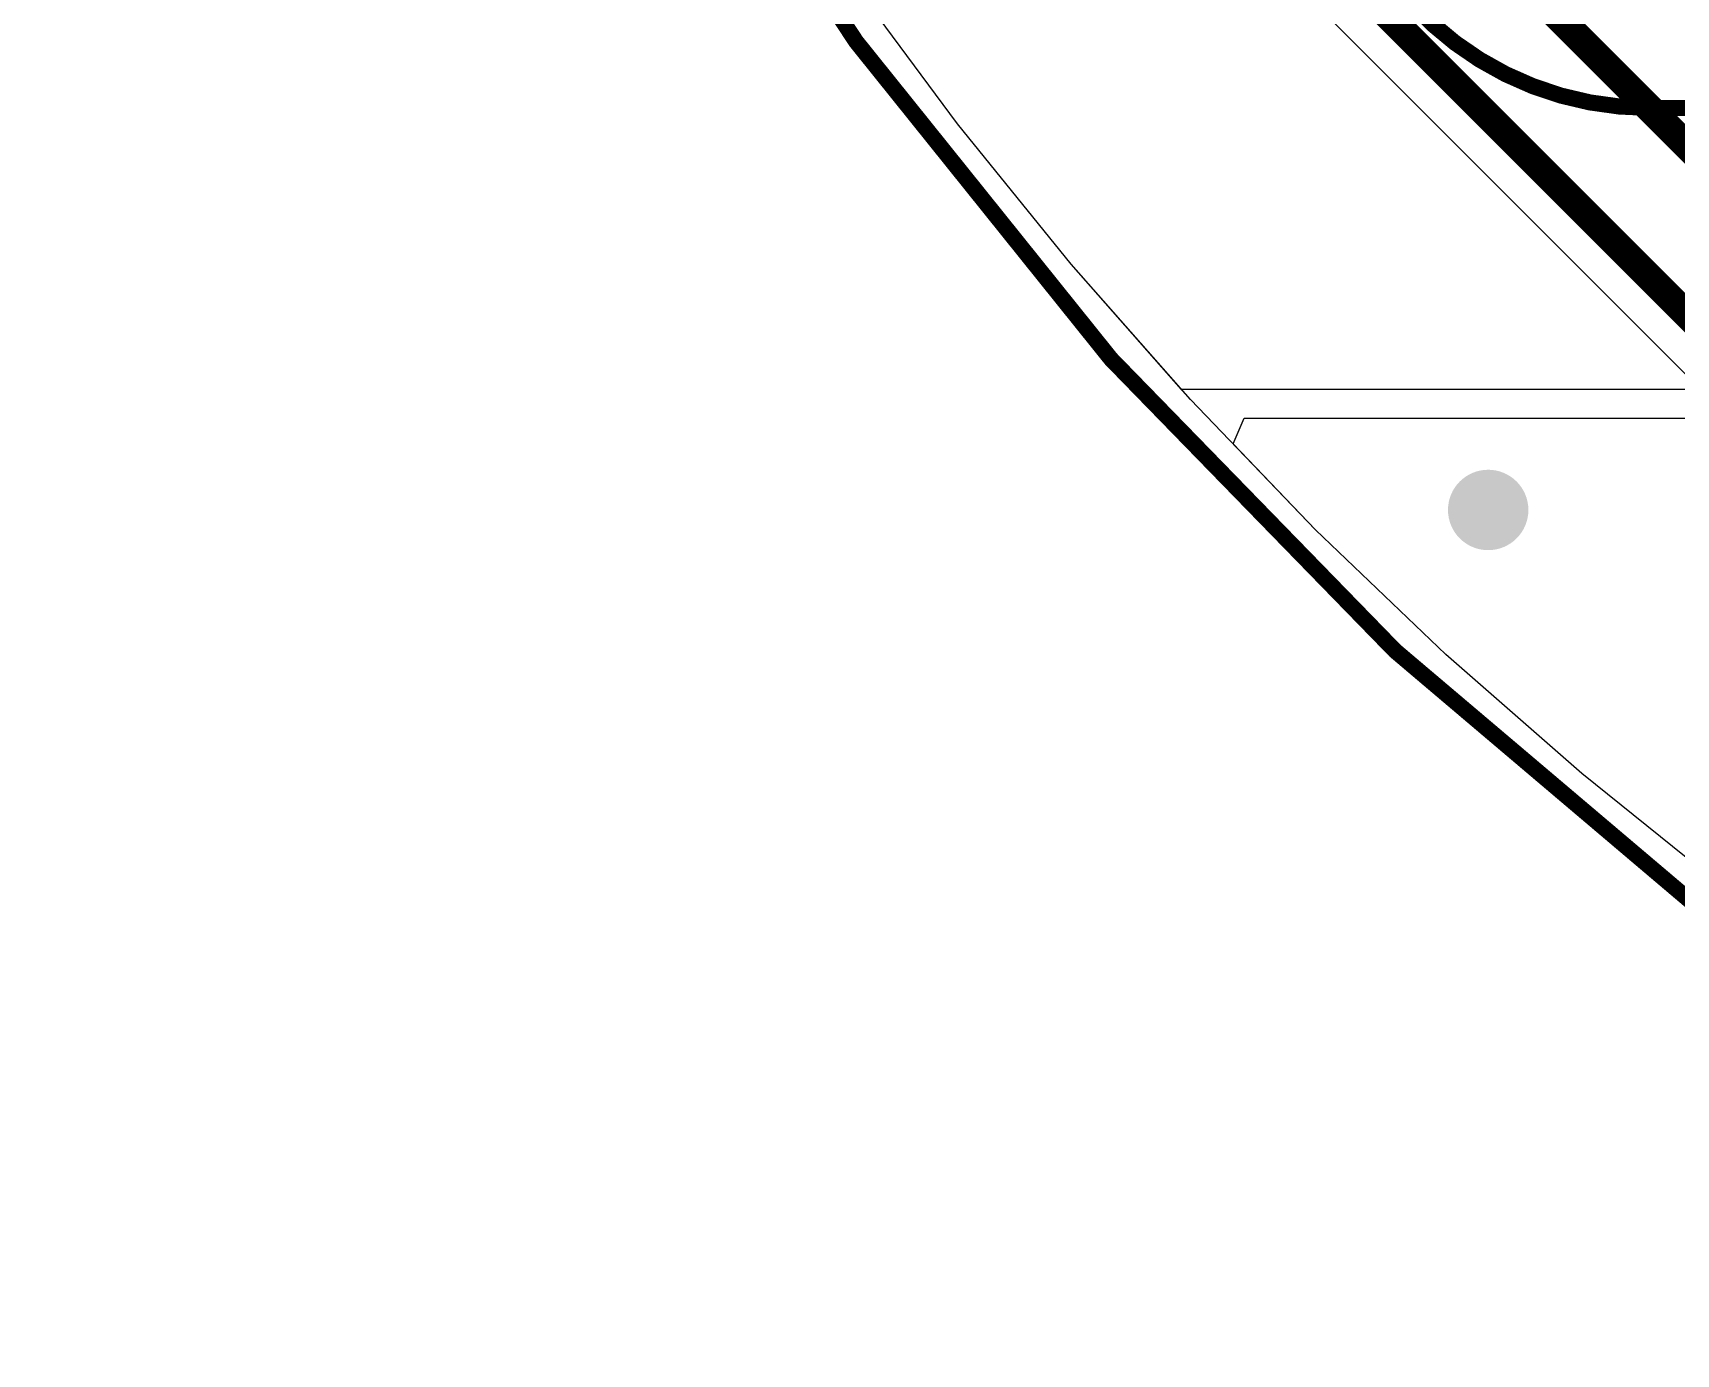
# Model space of a CAD drawing. Header units: inches. Extents: x 0 to 106, y 0 to 106.
# Drawn here: x -0.1 to 20.34, y 5.5 to 21.93 of the extents above; entities that cross this region are included whole.
import ezdxf

# ---------------------------------------------------------------- set-up
doc = ezdxf.new("R2010")
doc.units = ezdxf.units.IN
for name, color, linetype in [('Board Shape', 56, 'Continuous'), ('Bottom Layer', 5, 'Continuous'), ('Layer 1', 16, 'Continuous'), ('Layer 2', 76, 'Continuous'), ('Mechanical 13', 56, 'Continuous'), ('Top Layer', 1, 'Continuous'), ('Via Holes', 16, 'Continuous')]:
    doc.layers.add(name, color=color, linetype=linetype)

# ---------------------------------------------------------------- blocks, each defined once
blk = doc.blocks.new('DCDC_SAUVC26_B_197')
at = {"layer": 'Mechanical 13'}
for points in [[(35, -67, 0.2, 0.2, 0), (35, 0, 0.2, 0.2, 0)], [(35, -67, 0.2, 0.2, -0.414214), (31, -71, 0.2, 0.2, 0)]]:
    blk.add_lwpolyline(points, format="xyseb", dxfattribs=at)
blk.add_lwpolyline([(34.95, -67, 0.1, 0.1, 1), (35.05, -67, 0.1, 0.1, 1)], format="xyseb", close=True, dxfattribs=at)
blk.add_lwpolyline([(34.95, -67, 0.1, 0.1, 1), (35.05, -67, 0.1, 0.1, 1)], format="xyseb", close=True, dxfattribs=at)

msp = doc.modelspace()

# ---------------------------------------------------------------- hatches: boundary and pattern name
at = {"layer": 'Bottom Layer'}
h = msp.add_hatch(color=5, dxfattribs=at)
edge = h.paths.add_edge_path()
edge.add_arc((18, 16), 0.5, 0, 360)
at = {"layer": 'Layer 1'}
h = msp.add_hatch(color=16, dxfattribs=at)
edge = h.paths.add_edge_path()
edge.add_arc((18, 16), 0.5, 0, 360)
at = {"layer": 'Layer 2'}
h = msp.add_hatch(color=76, dxfattribs=at)
edge = h.paths.add_edge_path()
edge.add_arc((18, 16), 0.5, 0, 360)
at = {"layer": 'Top Layer'}
h = msp.add_hatch(color=1, dxfattribs=at)
edge = h.paths.add_edge_path()
edge.add_arc((18, 16), 0.5, 0, 360)
at = {"layer": 'Via Holes'}
h = msp.add_hatch(color=7, dxfattribs=at)
edge = h.paths.add_edge_path()
edge.add_arc((18, 16), 0.25, 0, 360)

# ---------------------------------------------------------------- linework, layer by layer
at = {"layer": 'Board Shape'}
msp.add_lwpolyline([(29.284, 5.602, 0.2, 0.2, -0.680615), (37.984, 103.828, 0.2, 0.2, 0)], format="xyseb", dxfattribs=at)
at = {"layer": 'Bottom Layer'}
for p, q in [((11.4, 20.803), (10.064, 22.608)), ((12.812, 19.058), (11.4, 20.803)), ((14.297, 17.374), (12.812, 19.058)), ((15.852, 15.754), (14.297, 17.374)), ((17.475, 14.203), (15.852, 15.754)), ((19.163, 12.723), (17.475, 14.203)), ((20.913, 11.315), (19.163, 12.723))]:
    msp.add_line(p, q, dxfattribs=at)
at = {"layer": 'Layer 1'}
for p, q in [((11.722, 26.421), (26.021, 12.121)), ((11.4, 20.803), (10.064, 22.608)), ((12.812, 19.058), (11.4, 20.803)), ((14.297, 17.374), (12.812, 19.058)), ((15.852, 15.754), (14.297, 17.374)), ((17.475, 14.203), (15.852, 15.754)), ((19.163, 12.723), (17.475, 14.203)), ((20.913, 11.315), (19.163, 12.723))]:
    msp.add_line(p, q, dxfattribs=at)
for points in [[(13.2, 27.8, 0.35, 0.35, 0), (21.8, 19.2, 0.35, 0.35, 0)], [(12.1, 26.8, 0.35, 0.35, 0), (26.4, 12.5, 0.35, 0.35, 0)]]:
    msp.add_lwpolyline(points, format="xyseb", dxfattribs=at)
at = {"layer": 'Layer 2'}
for p, q in [((11.4, 20.803), (10.064, 22.608)), ((12.812, 19.058), (11.4, 20.803)), ((14.297, 17.374), (12.812, 19.058)), ((15.852, 15.754), (14.297, 17.374)), ((17.475, 14.203), (15.852, 15.754)), ((19.163, 12.723), (17.475, 14.203)), ((20.913, 11.315), (19.163, 12.723))]:
    msp.add_line(p, q, dxfattribs=at)
at = {"layer": 'Top Layer'}
for p, q in [((11.4, 20.803), (10.064, 22.608)), ((12.812, 19.058), (11.4, 20.803)), ((14.185, 17.5), (12.812, 19.058)), ((24, 17.5), (14.185, 17.5)), ((14.827, 16.821), (14.964, 17.143)), ((14.964, 17.143), (20.8, 17.143)), ((15.852, 15.754), (14.827, 16.821)), ((17.475, 14.203), (15.852, 15.754)), ((19.163, 12.723), (17.475, 14.203)), ((20.913, 11.315), (19.163, 12.723))]:
    msp.add_line(p, q, dxfattribs=at)

# ---------------------------------------------------------------- block references
at = {"rotation": 270}
msp.add_blockref('DCDC_SAUVC26_B_197', (87, 56), dxfattribs=at)

doc.saveas('drawing.dxf')
